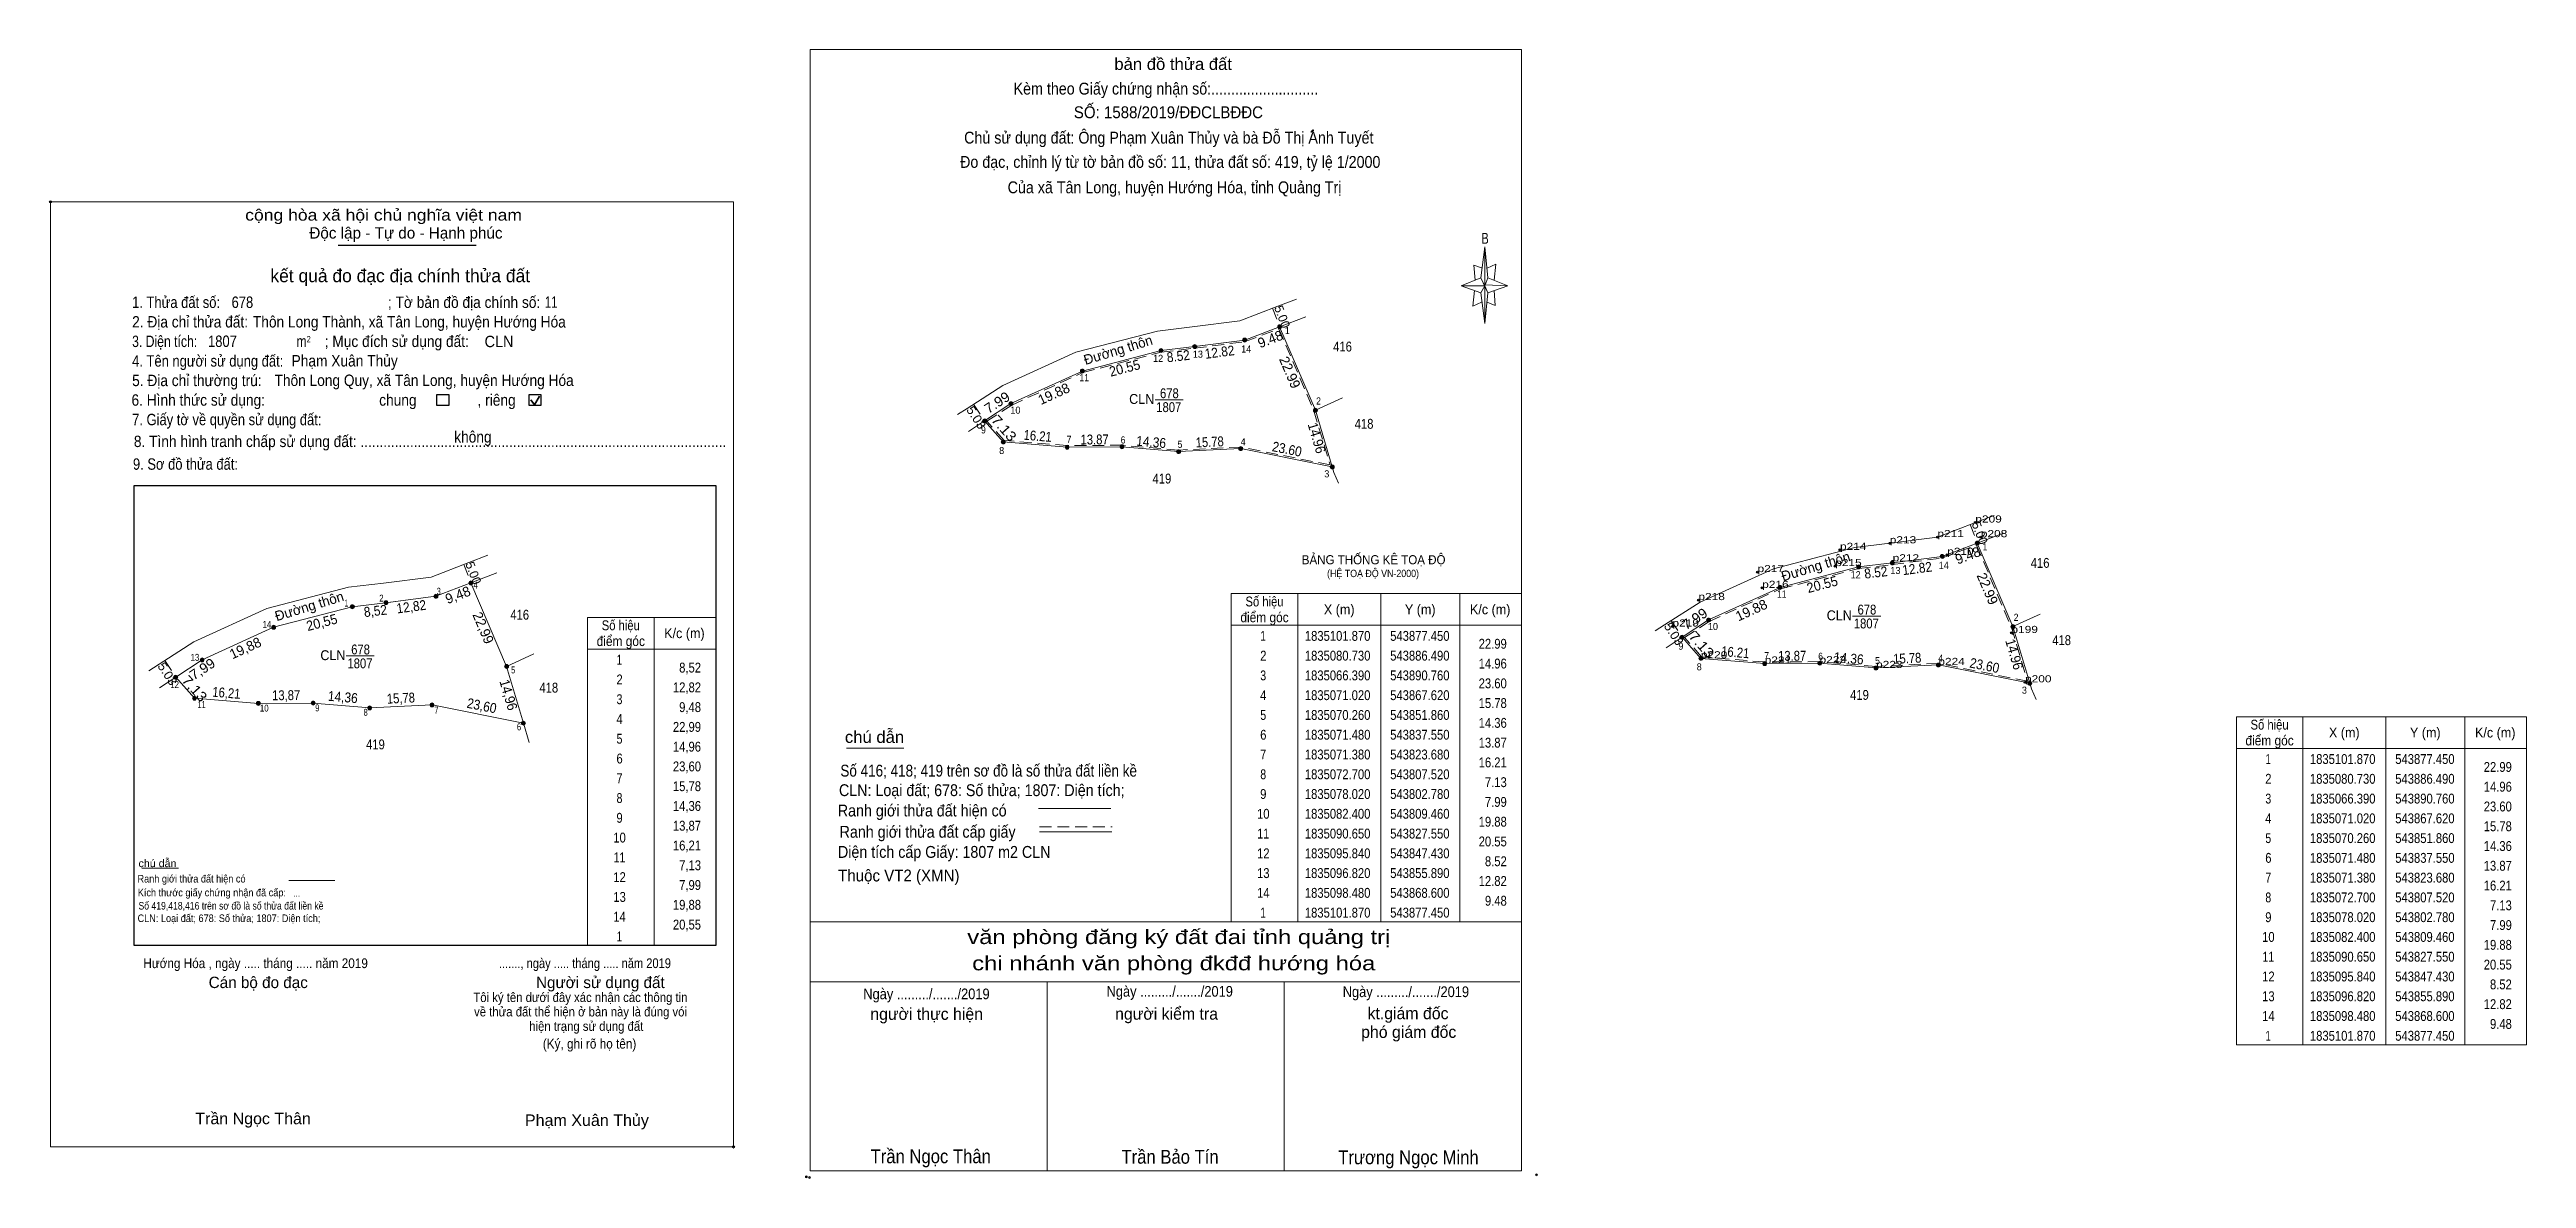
# Model space of a CAD drawing. Header units: metres. Extents: x 543390 to 544016, y 1834941 to 1835227.
import ezdxf
from ezdxf.enums import TextEntityAlignment as Align

# ---------------------------------------------------------------- set-up
doc = ezdxf.new("R2010")
doc.units = ezdxf.units.M
doc.header["$PDMODE"] = 32
doc.header["$PDSIZE"] = 0.5
doc.linetypes.add('MEDIUM_DASHED', pattern=[4.5, 3, -1.5])
for name, color, linetype, lineweight in [('1', 7, 'Continuous', 13), ('10', 7, 'Continuous', 13), ('17', 7, 'Continuous', 13), ('2', 7, 'Continuous', 25), ('5', 7, 'Continuous', 13), ('6', 7, 'Continuous', 13), ('61', 7, 'Continuous', 13), ('63', 7, 'Continuous', 13)]:
    doc.layers.add(name, color=color, linetype=linetype, lineweight=lineweight)
doc.layers.add('12', color=7, linetype='Continuous')
doc.layers.add('7', color=7, linetype='Continuous')

msp = doc.modelspace()

# ---------------------------------------------------------------- hatches: boundary and pattern name
at = {"layer": '5'}
msp.add_hatch(color=256, dxfattribs=at).paths.add_polyline_path([(543708.94, 1835205.82), (543709.41, 1835206.11), (543709.48, 1835206.17), (543709.54, 1835206.26), (543709.51, 1835206.33), (543709.45, 1835206.36), (543709.35, 1835206.33), (543709.26, 1835206.26), (543708.81, 1835205.82)])
at = {"layer": '63'}
for points in [[(543692.59, 1835153.2, 1), (543691.59, 1835153.2, 1)], [(543701.44, 1835156.59, 1), (543700.44, 1835156.59, 1)], [(543671.42, 1835150.56, 1), (543670.42, 1835150.56, 1)], [(543679.96, 1835151.55, 1), (543678.96, 1835151.55, 1)], [(543651.54, 1835145.37, 1), (543650.54, 1835145.37, 1)], [(543633.45, 1835137.12, 1), (543632.45, 1835137.12, 1)], [(543710.48, 1835135.45, 1), (543709.48, 1835135.45, 1)], [(543626.77, 1835132.74, 1), (543625.77, 1835132.74, 1)], [(543631.51, 1835127.42, 1), (543630.51, 1835127.42, 1)], [(543647.67, 1835126.1, 1), (543646.67, 1835126.1, 1)], [(543661.54, 1835126.2, 1), (543660.54, 1835126.2, 1)], [(543675.85, 1835124.98, 1), (543674.85, 1835124.98, 1)], [(543691.61, 1835125.74, 1), (543690.61, 1835125.74, 1)], [(543714.75, 1835121.11, 1), (543713.75, 1835121.11, 1)], [(543856.47, 1835096.83, 1), (543855.47, 1835096.83, 1)], [(543869.1, 1835098.48, 1), (543868.1, 1835098.48, 1)], [(543877.95, 1835101.87, 1), (543876.95, 1835101.87, 1)], [(543496.78, 1835091.784, 1), (543495.78, 1835091.784, 1)], [(543828.05, 1835090.65, 1), (543827.05, 1835090.65, 1)], [(543847.93, 1835095.84, 1), (543846.93, 1835095.84, 1)], [(543466.76, 1835085.754, 1), (543465.76, 1835085.754, 1)], [(543475.3, 1835086.744, 1), (543474.3, 1835086.744, 1)], [(543487.93, 1835088.394, 1), (543486.93, 1835088.394, 1)], [(543446.88, 1835080.564, 1), (543445.88, 1835080.564, 1)], [(543803.28, 1835078.02, 1), (543802.28, 1835078.02, 1)], [(543809.96, 1835082.4, 1), (543808.96, 1835082.4, 1)], [(543886.99, 1835080.73, 1), (543885.99, 1835080.73, 1)], [(543428.79, 1835072.314, 1), (543427.79, 1835072.314, 1)], [(543808.02, 1835072.7, 1), (543807.02, 1835072.7, 1)], [(543824.18, 1835071.38, 1), (543823.18, 1835071.38, 1)], [(543838.05, 1835071.48, 1), (543837.05, 1835071.48, 1)], [(543422.11, 1835067.934, 1), (543421.11, 1835067.934, 1)], [(543505.82, 1835070.644, 1), (543504.82, 1835070.644, 1)], [(543852.36, 1835070.26, 1), (543851.36, 1835070.26, 1)], [(543868.12, 1835071.02, 1), (543867.12, 1835071.02, 1)], [(543891.26, 1835066.39, 1), (543890.26, 1835066.39, 1)], [(543426.85, 1835062.614, 1), (543425.85, 1835062.614, 1)], [(543443.01, 1835061.294, 1), (543442.01, 1835061.294, 1)], [(543456.88, 1835061.394, 1), (543455.88, 1835061.394, 1)], [(543471.19, 1835060.174, 1), (543470.19, 1835060.174, 1)], [(543486.95, 1835060.934, 1), (543485.95, 1835060.934, 1)], [(543510.09, 1835056.304, 1), (543509.09, 1835056.304, 1)]]:
    msp.add_hatch(color=256, dxfattribs=at).paths.add_polyline_path(points)

# ---------------------------------------------------------------- linework, layer by layer
at = {"layer": '1'}
for points in [[(543700.94, 1835156.59), (543709.98, 1835135.45), (543714.25, 1835121.11), (543691.11, 1835125.74), (543675.35, 1835124.98), (543661.04, 1835126.2), (543647.17, 1835126.1), (543631.01, 1835127.42), (543626.27, 1835132.74), (543632.95, 1835137.12), (543651.04, 1835145.37), (543670.92, 1835150.56), (543679.38, 1835151.54), (543692.09, 1835153.2)], [(543877.45, 1835101.87), (543886.49, 1835080.73), (543890.76, 1835066.39), (543867.62, 1835071.02), (543851.86, 1835070.26), (543837.55, 1835071.48), (543823.68, 1835071.38), (543807.52, 1835072.7), (543802.78, 1835078.02), (543809.46, 1835082.4), (543827.55, 1835090.65), (543847.43, 1835095.84), (543855.89, 1835096.82), (543868.6, 1835098.48)], [(543466.26, 1835085.75), (543474.72, 1835086.73), (543487.43, 1835088.39), (543496.28, 1835091.78), (543505.32, 1835070.64), (543509.59, 1835056.3), (543486.45, 1835060.93), (543470.69, 1835060.17), (543456.38, 1835061.39), (543442.51, 1835061.29), (543426.35, 1835062.61), (543421.61, 1835067.93), (543428.29, 1835072.31), (543446.38, 1835080.56)]]:
    msp.add_lwpolyline(points, close=True, dxfattribs=at)
at = {"layer": '1', "linetype": 'MEDIUM_DASHED'}
for points in [[(543700.72, 1835156.08), (543709.6, 1835135.31), (543713.68, 1835121.63), (543691.14, 1835126.14), (543675.36, 1835125.38), (543661.06, 1835126.6), (543647.18, 1835126.5), (543631.2, 1835127.81), (543626.88, 1835132.66), (543633.14, 1835136.77), (543651.17, 1835144.99), (543670.99, 1835150.17), (543679.43, 1835151.14), (543692.19, 1835152.81)], [(543877.23, 1835101.36), (543886.11, 1835080.59), (543890.19, 1835066.91), (543867.65, 1835071.42), (543851.87, 1835070.66), (543837.57, 1835071.88), (543823.69, 1835071.78), (543807.71, 1835073.09), (543803.39, 1835077.94), (543809.65, 1835082.05), (543827.68, 1835090.27), (543847.5, 1835095.45), (543855.94, 1835096.42), (543868.7, 1835098.09)]]:
    msp.add_lwpolyline(points, close=True, dxfattribs=at)
at = {"layer": '10'}
for p, q in [((543700.47, 1835161.76), (543705.21, 1835163.58)), ((543700.94, 1835156.59), (543707.55, 1835159.12)), ((543670.92, 1835150.56), (543679.38, 1835151.54)), ((543626.27, 1835132.74), (543632.95, 1835137.12)), ((543714.25, 1835121.11), (543709.98, 1835135.45)), ((543714.67, 1835119.68), (543715.84, 1835116.97)), ((543876.98, 1835107.04), (543881.72, 1835108.86)), ((543877.45, 1835101.87), (543884.06, 1835104.4)), ((543495.81, 1835096.95), (543500.55, 1835098.77)), ((543496.28, 1835091.78), (543502.89, 1835094.31)), ((543847.43, 1835095.84), (543855.89, 1835096.82)), ((543466.26, 1835085.75), (543474.72, 1835086.73)), ((543802.78, 1835078.02), (543809.46, 1835082.4)), ((543890.76, 1835066.39), (543886.49, 1835080.73)), ((543421.61, 1835067.93), (543428.29, 1835072.31)), ((543509.59, 1835056.3), (543505.32, 1835070.64)), ((543891.18, 1835064.96), (543892.35, 1835062.25))]:
    msp.add_line(p, q, dxfattribs=at)
for points in [[(543669.99, 1835155.49), (543678.81, 1835156.51), (543690.86, 1835158.08), (543700.47, 1835161.76)], [(543679.46, 1835151.55), (543692.09, 1835153.2), (543700.94, 1835156.59)], [(543700.94, 1835156.59), (543709.98, 1835135.45), (543716.86, 1835138.63)], [(543626.27, 1835132.74), (543631.01, 1835127.42), (543647.17, 1835126.1), (543661.04, 1835126.2), (543675.35, 1835124.98), (543691.11, 1835125.74), (543714.25, 1835121.11), (543714.67, 1835119.68)], [(543846.5, 1835100.77), (543855.32, 1835101.79), (543867.37, 1835103.36), (543876.98, 1835107.04)], [(543465.33, 1835090.68), (543474.15, 1835091.7), (543486.2, 1835093.27), (543495.81, 1835096.95)], [(543855.97, 1835096.83), (543868.6, 1835098.48), (543877.45, 1835101.87)], [(543877.45, 1835101.87), (543886.49, 1835080.73), (543893.37, 1835083.91)], [(543474.8, 1835086.74), (543487.43, 1835088.39), (543496.28, 1835091.78)], [(543496.28, 1835091.78), (543505.32, 1835070.64), (543512.2, 1835073.82)], [(543802.78, 1835078.02), (543807.52, 1835072.7), (543823.68, 1835071.38), (543837.55, 1835071.48), (543851.86, 1835070.26), (543867.62, 1835071.02), (543890.76, 1835066.39), (543891.18, 1835064.96)], [(543421.61, 1835067.93), (543426.35, 1835062.61), (543442.51, 1835061.29), (543456.38, 1835061.39), (543470.69, 1835060.17), (543486.45, 1835060.93), (543509.59, 1835056.3), (543511.03, 1835051.41)]]:
    msp.add_lwpolyline(points, dxfattribs=at)
at = {"layer": '17'}
for p, q in [((543591.33, 1835049.95), (543605.81, 1835049.95)), ((543413.05, 1835019.64), (543422.31, 1835019.64))]:
    msp.add_line(p, q, dxfattribs=at)
at = {"layer": '2'}
for p, q in [((543462.7, 1835177.19), (543497.65, 1835177.19)), ((543411.11, 1835116.38), (543558.23, 1835116.38)), ((543558.23, 1835116.38), (543558.23, 1835000.06))]:
    msp.add_line(p, q, dxfattribs=at)
at = {"layer": '2', "lineweight": 35}
for p, q in [((543511.44, 1835138.12), (543512.42, 1835136.84)), ((543512.42, 1835136.84), (543513.62, 1835138.98))]:
    msp.add_line(p, q, dxfattribs=at)
at = {"layer": '2', "lineweight": 13}
msp.add_lwpolyline([(543389.92, 1835188.15), (543562.73, 1835188.15), (543562.73, 1834949.13), (543389.92, 1834949.13)], close=True, dxfattribs=at)
at = {"layer": '2'}
for points in [[(543487.71, 1835139.4), (543490.67, 1835139.4), (543490.67, 1835136.63), (543487.71, 1835136.63)], [(543511.06, 1835139.4), (543514.02, 1835139.4), (543514.02, 1835136.63), (543511.06, 1835136.63)]]:
    msp.add_lwpolyline(points, close=True, dxfattribs=at)
msp.add_lwpolyline([(543558.23, 1835000.06), (543411.11, 1835000.06), (543411.11, 1835116.38)], dxfattribs=at)
for p in [(543389.92, 1835188.15), (543562.72, 1834949.13)]:
    msp.add_point(p, dxfattribs=at)
at = {"layer": '5'}
for p, q in [((543751.85, 1835168.96), (543752.85, 1835176.76)), ((543751.85, 1835165.16), (543746.85, 1835166.96)), ((543753.65, 1835168.96), (543758.65, 1835166.96)), ((543753.65, 1835165.16), (543752.85, 1835157.36)), ((543755.45, 1835161.96), (543753.45, 1835162.76)), ((543755.25, 1835165.76), (543755.45, 1835161.96)), ((543582.11, 1835006.08), (543762.11, 1835006.08)), ((543582.11, 1834990.88), (543761.71, 1834990.88)), ((543582.11, 1834990.88), (543761.71, 1834990.88)), ((543582.11, 1834990.88), (543761.71, 1834990.88)), ((543642.11, 1834943.08), (543642.11, 1834990.88)), ((543702.11, 1834943.08), (543702.11, 1834990.88))]:
    msp.add_line(p, q, dxfattribs=at)
for points in [[(543582.11, 1835226.68), (543762.11, 1835226.68), (543762.11, 1834943.08), (543582.11, 1834943.08)], [(543708.94, 1835205.82), (543709.41, 1835206.11), (543709.48, 1835206.17), (543709.54, 1835206.26), (543709.51, 1835206.33), (543709.45, 1835206.36), (543709.35, 1835206.33), (543709.26, 1835206.26), (543708.81, 1835205.82)], [(543752.85, 1835176.76), (543753.65, 1835168.96), (543752.85, 1835166.96)], [(543752.85, 1835166.96), (543746.85, 1835166.96), (543751.85, 1835168.96), (543753.65, 1835165.16), (543758.65, 1835166.96), (543752.85, 1835167.16)], [(543752.85, 1835166.96), (543752.85, 1835157.36), (543751.85, 1835165.16)]]:
    msp.add_lwpolyline(points, close=True, dxfattribs=at)
for points in [[(543752.25, 1835171.36), (543750.05, 1835172.16), (543750.45, 1835168.36)], [(543753.45, 1835171.36), (543755.65, 1835172.36), (543755.25, 1835168.36)], [(543752.85, 1835166.96), (543751.85, 1835168.96), (543746.85, 1835166.96)], [(543752.85, 1835166.96), (543753.65, 1835165.16), (543758.65, 1835166.96)], [(543750.25, 1835165.76), (543749.85, 1835161.76), (543752.05, 1835162.76)], [(543762.11, 1834943.08), (543582.11, 1834943.08), (543582.11, 1834990.88)]]:
    msp.add_lwpolyline(points, dxfattribs=at)
for p in [(543581.17, 1834941.54), (543581.97, 1834941.4)]:
    msp.add_point(p, dxfattribs=at)
at = {"layer": '6'}
for p, q in [((543639.91, 1835034.69), (543658.19, 1835034.69)), ((543640.19, 1835028.83), (543658.47, 1835028.83)), ((543450.19, 1835016.49), (543461.89, 1835016.49))]:
    msp.add_line(p, q, dxfattribs=at)
at = {"layer": '6', "linetype": 'MEDIUM_DASHED'}
msp.add_line((543640.19, 1835030.07), (543658.59, 1835030.07), dxfattribs=at)
at = {"layer": '6'}
msp.add_point((543765.91, 1834942.08), dxfattribs=at)
at = {"layer": '61'}
for p, q in [((543622.19, 1835130.06), (543626.27, 1835132.74)), ((543414.77, 1835069.53), (543426.21, 1835076.86)), ((543798.7, 1835075.34), (543802.78, 1835078.02)), ((543417.53, 1835065.25), (543421.61, 1835067.93))]:
    msp.add_line(p, q, dxfattribs=at)
for points in [[(543630.87, 1835141.67), (543649.35, 1835150.1), (543669.99, 1835155.49)], [(543632.95, 1835137.12), (543651.04, 1835145.37), (543670.92, 1835150.56)], [(543619.43, 1835134.34), (543621.83, 1835135.88), (543630.87, 1835141.67)], [(543807.38, 1835086.95), (543825.86, 1835095.38), (543846.5, 1835100.77)], [(543426.21, 1835076.86), (543444.69, 1835085.29), (543465.33, 1835090.68)], [(543809.46, 1835082.4), (543827.55, 1835090.65), (543847.43, 1835095.84)], [(543428.29, 1835072.31), (543446.38, 1835080.56), (543466.26, 1835085.75)], [(543795.94, 1835079.62), (543798.34, 1835081.16), (543807.38, 1835086.95)]]:
    msp.add_lwpolyline(points, dxfattribs=at)
at = {"layer": '63', "linetype": 'MEDIUM_DASHED'}
for p, q in [((543699.15, 1835161.26), (543700.94, 1835156.59)), ((543623.51, 1835136.95), (543626.27, 1835132.74)), ((543875.66, 1835106.54), (543877.45, 1835101.87)), ((543494.49, 1835096.45), (543496.28, 1835091.78)), ((543800.02, 1835082.23), (543802.78, 1835078.02)), ((543418.85, 1835072.14), (543421.61, 1835067.93))]:
    msp.add_line(p, q, dxfattribs=at)
at = {"layer": '63'}
for p, q in [((543669.4, 1835138.11), (543676.51, 1835138.11)), ((543705.51, 1835089.08), (543705.51, 1835006.08)), ((543726.51, 1835089.08), (543726.51, 1835006.08)), ((543746.51, 1835089.08), (543746.51, 1835006.08)), ((543542.63, 1835083.06), (543542.63, 1835000.06)), ((543542.63, 1835083.06), (543542.63, 1835000.06)), ((543558.23, 1835083.06), (543558.23, 1835000.06)), ((543688.71, 1835081.08), (543762.11, 1835081.08)), ((543845.91, 1835083.39), (543853.02, 1835083.39)), ((543464.74, 1835073.3), (543471.85, 1835073.3)), ((543959.83, 1835057.93), (543959.83, 1834974.93)), ((543980.83, 1835057.93), (543980.83, 1834974.93)), ((544000.83, 1835057.93), (544000.83, 1834974.93)), ((543943.03, 1835049.93), (544016.43, 1835049.93))]:
    msp.add_line(p, q, dxfattribs=at)
for points in [[(543688.71, 1835089.08), (543762.11, 1835089.08), (543762.11, 1835006.08), (543688.71, 1835006.08)], [(543943.03, 1835057.93), (544016.43, 1835057.93), (544016.43, 1834974.93), (543943.03, 1834974.93)]]:
    msp.add_lwpolyline(points, close=True, dxfattribs=at)
for points in [[(543525.83, 1835000.06), (543525.83, 1835083.06), (543542.63, 1835083.06), (543558.23, 1835083.06)], [(543525.83, 1835075.06), (543542.63, 1835075.06), (543558.23, 1835075.06)], [(543558.23, 1835000.06), (543542.63, 1835000.06), (543525.83, 1835000.06)]]:
    msp.add_lwpolyline(points, dxfattribs=at)
for centre in [(543692.09, 1835153.2), (543700.94, 1835156.59), (543670.92, 1835150.56), (543679.46, 1835151.55), (543651.04, 1835145.37), (543632.95, 1835137.12), (543709.98, 1835135.45), (543626.27, 1835132.74), (543631.01, 1835127.42), (543647.17, 1835126.1), (543661.04, 1835126.2), (543675.35, 1835124.98), (543691.11, 1835125.74), (543714.25, 1835121.11), (543855.97, 1835096.83), (543868.6, 1835098.48), (543877.45, 1835101.87), (543496.28, 1835091.784), (543827.55, 1835090.65), (543847.43, 1835095.84), (543466.26, 1835085.754), (543474.8, 1835086.744), (543487.43, 1835088.394), (543446.38, 1835080.564), (543802.78, 1835078.02), (543809.46, 1835082.4), (543886.49, 1835080.73), (543428.29, 1835072.314), (543807.52, 1835072.7), (543823.68, 1835071.38), (543837.55, 1835071.48), (543421.61, 1835067.934), (543505.32, 1835070.644), (543851.86, 1835070.26), (543867.62, 1835071.02), (543890.76, 1835066.39), (543426.35, 1835062.614), (543442.51, 1835061.294), (543456.38, 1835061.394), (543470.69, 1835060.174), (543486.45, 1835060.934), (543509.59, 1835056.304)]:
    msp.add_circle(centre, 0.5, dxfattribs=at)
at = {"layer": '7'}
for p in [(543867.37, 1835103.36), (543876.98, 1835107.05), (543878.37, 1835103.33), (543842.73, 1835100.13), (543855.32, 1835101.79), (543856.05, 1835097.23), (543869.86, 1835098.86), (543821.85, 1835094.5), (543823.04, 1835090.51), (543841.53, 1835096.02), (543806.89, 1835087.43), (543800.34, 1835080.75), (543886.11, 1835079.12), (543807.52, 1835072.69), (543823.68, 1835071.37), (543837.55, 1835071.48), (543851.86, 1835070.26), (543867.62, 1835071.02), (543889.55, 1835066.63)]:
    msp.add_point(p, dxfattribs=at)

# ---------------------------------------------------------------- texts
at = {"layer": '1'}
for p in [(543660.416, 1835149.511), (543836.926, 1835094.791), (543455.756, 1835084.701)]:
    msp.add_text('Đường thôn', height=2.5, rotation=16.917, dxfattribs=at).set_placement(p, align=Align.CENTER)
for s, width, p in [('416', 0.85, (543716.85, 1835150.31)), ('678', 0.85, (543673.03, 1835138.5)), ('CLN', 0.95, (543666.035, 1835137.05)), ('1807', 0.85, (543672.88, 1835134.99)), ('418', 0.85, (543722.3, 1835130.77)), ('419', 0.85, (543671.145, 1835116.92)), ('416', 0.85, (543893.36, 1835095.59)), ('416', 0.85, (543508.64, 1835082.49)), ('CLN', 0.95, (543842.545, 1835082.33)), ('678', 0.85, (543849.54, 1835083.78)), ('1807', 0.85, (543849.39, 1835080.27)), ('418', 0.85, (543898.81, 1835076.05)), ('CLN', 0.95, (543461.375, 1835072.24)), ('1807', 0.85, (543468.22, 1835070.18)), ('678', 0.85, (543468.37, 1835073.69)), ('418', 0.85, (543516, 1835064.04)), ('419', 0.85, (543847.655, 1835062.2)), ('419', 0.85, (543472.135, 1835049.68))]:
    msp.add_text(s, height=2.5, dxfattribs=dict(at, width=width)).set_placement(p, align=Align.CENTER)
for s, height, width, p in [('BẢNG THỐNG KÊ TOẠ ĐỘ ', 2.3, 0.95, (543706.54, 1835096.49)), ('(HỆ TOẠ ĐỘ VN-2000)', 1.86, 0.9, (543712.94, 1835093.25))]:
    msp.add_text(s, height=height, dxfattribs=dict(at, width=width)).set_placement(p)
at = {"layer": '12', "width": 1.25}
for s, p in [('p213', (543855.32, 1835101.79)), ('p211', (543867.37, 1835103.36)), ('p209', (543876.98, 1835107.04)), ('p208', (543878.37, 1835103.34)), ('p215', (543841.52, 1835096.02)), ('p214', (543842.73, 1835100.13)), ('p212', (543856.05, 1835097.23)), ('p210', (543869.86, 1835098.86)), ('p217', (543821.86, 1835094.5)), ('p216', (543823.04, 1835090.51)), ('p218', (543806.9, 1835087.43)), ('p219', (543800.34, 1835080.75)), ('p199', (543886.11, 1835079.12)), ('p220', (543807.52, 1835072.7)), ('p221', (543823.68, 1835071.38)), ('p222', (543837.55, 1835071.48)), ('p223', (543851.86, 1835070.26)), ('p224', (543867.62, 1835071.02)), ('p200', (543889.55, 1835066.63))]:
    msp.add_text(s, height=1.8, dxfattribs=at).set_placement(p)
at = {"layer": '2'}
for s, height, width, p in [('cộng hòa xã hội chủ nghĩa việt nam', 2.884, 1.15, (543439.19, 1835183.41)), ('2. Địa chỉ thửa đất:', 2.884, 0.9, (543410.57, 1835156.38)), ('1. Thửa đất số:', 2.884, 0.85, (543410.57, 1835161.33)), ('678', 2.89, 0.85, (543435.73, 1835161.33)), ('; Tờ bản đồ địa chính số:', 2.884, 0.9, (543475.29, 1835161.33)), ('11', 2.89, 0.75, (543515, 1835161.36)), ('3. Diện tích:', 2.884, 0.8, (543410.57, 1835151.44)), ('1807', 2.89, 0.85, (543429.77, 1835151.46)), ('Thôn Long Thành, xã Tân Long, huyện Hướng Hóa', 2.88, 0.9, (543441.14, 1835156.38)), ('m', 2.884, 0.8, (543452.15, 1835151.44)), ('2', 1.648, 0.8, (543454.74, 1835152.6)), ('; Mục đích sử dụng đất:', 2.884, 0.9, (543459.3, 1835151.44)), ('CLN', 2.88, 0.95, (543499.75, 1835151.41)), ('4. Tên người sử dụng đất:', 2.884, 0.85, (543410.57, 1835146.49)), ('Phạm Xuân Thủy', 2.89, 0.9, (543450.91, 1835146.52)), ('5. Địa chỉ thường trú:', 2.884, 0.9, (543410.57, 1835141.55)), ('Thôn Long Quy, xã Tân Long, huyện Hướng Hóa', 2.88, 0.9, (543446.61, 1835141.59)), ('6. Hình thức sử dụng:', 2.884, 0.9, (543410.41, 1835136.6)), ('7. Giấy tờ về quyền sử dụng đất:', 2.884, 0.85, (543410.57, 1835131.66)), ('chung                , riêng', 2.884, 0.9, (543473.09, 1835136.6)), ('8. Tình hình tranh chấp sử dụng đất: ................................................................................................', 2.884, 0.9, (543411.01, 1835126.14)), ('không', 2.885, 0.9, (543492.07, 1835127.28)), ('9. Sơ đồ thửa đất:', 2.884, 0.85, (543410.78, 1835120.4)), ('Hướng Hóa , ngày ..... tháng ..... năm 2019', 2.47, 0.9, (543413.4, 1834994.35)), ('......., ngày ..... tháng ..... năm 2019', 2.47, 0.85, (543503.37, 1834994.35)), ('(Ký, ghi rõ họ tên)', 2.473, 0.9, (543514.49, 1834973.99)), ('Trần Ngọc Thân', 2.88, 1.05, (543426.56, 1834954.87)), ('Phạm Xuân Thủy', 2.89, 1.05, (543509.97, 1834954.44))]:
    msp.add_text(s, height=height, dxfattribs=dict(at, width=width)).set_placement(p)
for s, height, p in [('Độc lập - Tự do - Hạnh phúc', 2.884, (543455.41, 1835178.87)), ('Cán bộ đo đạc', 2.885, (543429.94, 1834989.3)), ('Người sử dụng đất', 2.884, (543512.77, 1834989.3))]:
    msp.add_text(s, height=height, dxfattribs=at).set_placement(p)
for s, height, p in [('kết quả đo đạc địa chính thửa đất', 3.297, (543478.415, 1835167.84)), ('.', 0.824, (543562.702, 1834948.68))]:
    msp.add_text(s, height=height, dxfattribs=at).set_placement(p, align=Align.CENTER)
at = {"layer": '2', "width": 0.9}
for s, height, p in [('...', 1.6, (543452.235, 1835012.45)), ('Tôi ký tên dưới đây xác nhận các thông tin', 2.383, (543524, 1834985.77)), ('về thửa đất thể hiện ở bản này là đúng vói', 2.383, (543524.03, 1834982.13)), ('hiện trạng sử dụng đất', 2.383, (543525.49, 1834978.48))]:
    msp.add_text(s, height=height, dxfattribs=at).set_placement(p, align=Align.CENTER)
at = {"layer": '5'}
for s, height, width, p in [('bản đồ thửa đất', 3, 1.05, (543673.99, 1835221.52)), ('Kèm theo Giấy chứng nhận số:...........................', 3, 0.9, (543672.15, 1835215.3)), ('SỐ: 1588/2019/ĐĐCLBĐĐC', 3, 0.95, (543672.79, 1835209.32)), ('Chủ sử dụng đất: Ông Phạm Xuân Thủy và bà Đỗ Thị Anh Tuyết', 3, 0.9, (543672.885, 1835202.9)), ('Đo đạc, chỉnh lý từ tờ bản đồ số: 11, thửa đất số: 419, tỷ lệ 1/2000 ', 3, 0.9, (543673.755, 1835196.76)), ('Của xã Tân Long, huyện Hướng Hóa, tỉnh Quảng Trị', 3, 0.9, (543674.34, 1835190.34)), ('B', 2.755, 0.75, (543752.925, 1835177.56)), ('văn phòng đăng ký đất đai tỉnh quảng trị', 3.6, 1.25, (543675.425, 1835000.43)), ('chi nhánh văn phòng đkđđ hướng hóa', 3.6, 1.25, (543674.14, 1834993.79)), ('Ngày ........./......./2019', 2.7, 0.9, (543611.565, 1834986.48)), ('Ngày ........./......./2019', 2.7, 0.9, (543673.125, 1834987.12)), ('Ngày ........./......./2019', 2.7, 0.9, (543732.885, 1834987.02)), ('Trần Ngọc Thân', 3.5, 0.9, (543612.645, 1834945)), ('Trần Bảo Tín', 3.5, 0.9, (543673.205, 1834944.88)), ('Trương Ngọc Minh', 3.5, 0.9, (543733.525, 1834944.74))]:
    msp.add_text(s, height=height, dxfattribs=dict(at, width=width)).set_placement(p, align=Align.CENTER)
for s, p in [('người thực hiện', (543611.615, 1834981.26)), ('người kiểm tra', (543672.325, 1834981.3)), ('kt.giám đốc', (543733.42, 1834981.42)), ('phó giám đốc', (543733.6, 1834976.7))]:
    msp.add_text(s, height=3, dxfattribs=at).set_placement(p, align=Align.CENTER)
at = {"layer": '6'}
for s, height, width, p in [('chú dẫn', 3, 1.05, (543590.93, 1835051.31)), ('CLN: Loại đất; 678: Số thửa; 1807: Diện tích;', 3, 0.9, (543589.43, 1835037.85)), ('Số 416; 418; 419 trên sơ đồ là số thửa đất liền kề', 3, 0.85, (543589.79, 1835042.79)), ('Ranh giới thửa đất hiện có ', 3, 0.9, (543589.13, 1835032.71)), ('Ranh giới thửa đất cấp giấy', 3, 0.9, (543589.59, 1835027.33)), ('chú dẫn', 1.92, 1.05, (543412.19, 1835019.89)), ('Diện tích cấp Giấy: 1807 m2 CLN', 3, 0.9, (543589.17, 1835022.24)), ('Ranh giới thửa đất hiện có ', 1.92, 0.9, (543411.93, 1835016)), ('Thuộc VT2 (XMN)', 3, 0.95, (543589.22, 1835016.27)), ('Kích thước giấy chứng nhận đã cấp:', 1.92, 0.9, (543412, 1835012.5)), ('Số 419,418,416 trên sơ đồ là số thửa đất liền kề', 1.92, 0.85, (543412.18, 1835009.16)), ('CLN: Loại đất; 678: Số thửa; 1807: Diện tích;', 1.92, 0.9, (543411.95, 1835006))]:
    msp.add_text(s, height=height, dxfattribs=dict(at, width=width)).set_placement(p)
at = {"layer": '63'}
for s, height, rotation, p in [('5.00', 2.25, 290.972, (543700.541, 1835158.703)), ('9.48', 2.5, 20.959, (543699.018, 1835152.274)), ('22.99', 2.5, 293.153, (543702.379, 1835144.541)), ('19.88', 2.5, 24.516, (543644.321, 1835138.474)), ('5.00', 2.25, 290.972, (543877.051, 1835103.983)), ('5.00', 2.25, 290.972, (543495.881, 1835093.893)), ('9.48', 2.5, 20.959, (543875.528, 1835097.554)), ('9,48', 2.5, 20.959, (543493.438, 1835087.564)), ('22.99', 2.5, 293.153, (543878.889, 1835089.821)), ('22,99', 2.5, 293.153, (543498.259, 1835079.921)), ('19.88', 2.5, 24.516, (543820.831, 1835083.754)), ('19,88', 2.5, 24.516, (543439.741, 1835074.164))]:
    msp.add_text(s, height=height, rotation=rotation, dxfattribs=at).set_placement(p, align=Align.CENTER)
for s, height, width, p in [(' 1', 1.8, 0.9, (543703.49, 1835154.73)), (' 12', 1.8, 0.95, (543671.46, 1835147.67)), (' 13', 1.8, 0.95, (543681.52, 1835148.74)), (' 14', 1.8, 0.95, (543693.74, 1835150.03)), (' 11', 1.8, 0.9, (543652.69, 1835142.78)), (' 10', 1.8, 0.95, (543635.34, 1835134.57)), (' 2', 1.8, 0.9, (543711.38, 1835136.89)), (' 9', 1.8, 0.9, (543626.58, 1835129.59)), (' 7', 1.8, 0.9, (543648.26, 1835127.2)), (' 6', 1.8, 0.9, (543661.92, 1835127.04)), (' 4', 1.8, 0.95, (543692.34, 1835126.57)), (' 8', 1.8, 0.95, (543631.24, 1835124.37)), (' 5', 1.8, 0.9, (543676.31, 1835125.93)), (' 3', 1.8, 0.95, (543713.51, 1835118.47)), (' 14', 1.8, 0.95, (543870.25, 1835095.31)), (' 1', 1.8, 0.9, (543880, 1835100.01)), (' 4', 1.75, 0.85, (543498.03, 1835090.32)), (' 12', 1.8, 0.95, (543847.97, 1835092.95)), (' 13', 1.8, 0.95, (543858.03, 1835094.02)), (' 1', 1.75, 0.75, (543465.31, 1835085.8)), (' 2', 1.75, 0.85, (543474.21, 1835087.06)), (' 3', 1.75, 0.8, (543488.67, 1835088.8)), (' 11', 1.8, 0.9, (543829.2, 1835088.06)), (' 14', 1.75, 0.85, (543445.78, 1835080.38)), (' 10', 1.8, 0.95, (543811.85, 1835079.85)), (' 2', 1.8, 0.9, (543887.89, 1835082.17)), (' 13', 1.75, 0.85, (543427.56, 1835072.08)), ('22.99', 2.5, 0.85, (543758.41, 1835075.13)), ('14.96', 2.5, 0.85, (543758.41, 1835070.13)), (' 9', 1.8, 0.9, (543803.09, 1835074.87)), (' 7', 1.8, 0.9, (543824.77, 1835072.48)), (' 6', 1.8, 0.9, (543838.43, 1835072.32)), (' 5', 1.8, 0.9, (543852.82, 1835071.21)), (' 4', 1.8, 0.95, (543868.85, 1835071.85)), (' 12', 1.75, 0.85, (543422.43, 1835065.19)), (' 5', 1.75, 0.8, (543507.51, 1835068.89)), ('12,82', 2.5, 0.85, (543554.52, 1835064.11)), ('8,52', 2.5, 0.85, (543554.52, 1835069.11)), ('23.60', 2.5, 0.85, (543758.41, 1835065.13)), (' 8', 1.8, 0.95, (543807.75, 1835069.65)), (' 3', 1.8, 0.95, (543890.02, 1835063.75)), (' 11', 1.75, 0.8, (543429.19, 1835060.16)), (' 10', 1.75, 0.85, (543445.1, 1835059.24)), (' 9', 1.75, 0.85, (543457.98, 1835059.29)), (' 8', 1.75, 0.8, (543470.18, 1835058.17)), (' 7', 1.75, 0.8, (543488.09, 1835058.73)), ('9,48', 2.5, 0.85, (543554.52, 1835059.11)), ('15.78', 2.5, 0.85, (543758.41, 1835060.13)), (' 6', 1.75, 0.85, (543509.03, 1835054.5)), ('22,99', 2.5, 0.85, (543554.52, 1835054.11)), ('14.36', 2.5, 0.85, (543758.41, 1835055.13)), ('14,96', 2.5, 0.85, (543554.52, 1835049.11)), ('13.87', 2.5, 0.85, (543758.41, 1835050.13)), ('16.21', 2.5, 0.85, (543758.41, 1835045.13)), ('23,60', 2.5, 0.85, (543554.52, 1835044.11)), ('15,78', 2.5, 0.85, (543554.52, 1835039.11)), ('7.13', 2.5, 0.85, (543758.41, 1835040.13)), ('22.99', 2.5, 0.85, (544012.73, 1835043.98)), ('14.96', 2.5, 0.85, (544012.73, 1835038.98)), ('14,36', 2.5, 0.85, (543554.52, 1835034.11)), ('7.99', 2.5, 0.85, (543758.41, 1835035.13)), ('23.60', 2.5, 0.85, (544012.73, 1835033.98)), ('13,87', 2.5, 0.85, (543554.52, 1835029.11)), ('19.88', 2.5, 0.85, (543758.41, 1835030.13)), ('15.78', 2.5, 0.85, (544012.73, 1835028.98)), ('16,21', 2.5, 0.85, (543554.52, 1835024.11)), ('20.55', 2.5, 0.85, (543758.41, 1835025.13)), ('8.52', 2.5, 0.85, (543758.41, 1835020.13)), ('14.36', 2.5, 0.85, (544012.73, 1835023.98)), ('7,13', 2.5, 0.85, (543554.52, 1835019.11)), ('7,99', 2.5, 0.85, (543554.52, 1835014.11)), ('12.82', 2.5, 0.85, (543758.41, 1835015.13)), ('13.87', 2.5, 0.85, (544012.73, 1835018.98)), ('16.21', 2.5, 0.85, (544012.73, 1835013.98)), ('19,88', 2.5, 0.85, (543554.52, 1835009.11)), ('9.48', 2.5, 0.85, (543758.41, 1835010.13)), ('7.13', 2.5, 0.85, (544012.73, 1835008.98)), ('20,55', 2.5, 0.85, (543554.52, 1835004.11)), ('7.99', 2.5, 0.85, (544012.73, 1835003.98)), ('19.88', 2.5, 0.85, (544012.73, 1834998.98)), ('20.55', 2.5, 0.85, (544012.73, 1834993.98)), ('8.52', 2.5, 0.85, (544012.73, 1834988.98)), ('12.82', 2.5, 0.85, (544012.73, 1834983.98)), ('9.48', 2.5, 0.85, (544012.73, 1834978.98))]:
    msp.add_text(s, height=height, dxfattribs=dict(at, width=width)).set_placement(p, align=Align.RIGHT)
for s, height, rotation, width, p in [('20.55', 2.5, 14.631, 0.95, (543662.044, 1835144.918)), ('8.52', 2.5, 6.608, 0.9, (543675.436, 1835147.9)), ('12.82', 2.5, 7.441, 0.9, (543685.898, 1835148.931)), ('5.03', 2.25, 303.248, 1.05, (543623.232, 1835132.982)), ('7.99', 2.5, 33.252, 1.05, (543630.125, 1835136.363)), ('7.13', 2.5, 311.7, 1.15, (543630.249, 1835130.077)), ('16.21', 2.5, 355.33, 0.85, (543639.623, 1835127.717)), ('13.87', 2.5, 0.413, 0.85, (543654.121, 1835126.806)), ('14.36', 2.5, 355.127, 0.9, (543668.329, 1835126.183)), ('15.78', 2.5, 2.761, 0.85, (543683.295, 1835126.196)), ('14.96', 2.5, 286.582, 0.95, (543709.131, 1835128.087)), ('23.60', 2.5, 348.685, 0.9, (543702.555, 1835124.399)), ('12.82', 2.5, 7.441, 0.9, (543862.408, 1835094.211)), ('20.55', 2.5, 14.631, 0.95, (543838.554, 1835090.198)), ('8.52', 2.5, 6.608, 0.9, (543851.946, 1835093.18)), ('8,52', 2.5, 6.608, 0.9, (543472.276, 1835083.46)), ('12,82', 2.5, 7.441, 0.9, (543481.378, 1835084.531)), ('7.99', 2.5, 33.252, 1.05, (543806.635, 1835081.643)), ('20,55', 2.5, 14.631, 0.95, (543458.884, 1835080.588)), ('5.03', 2.25, 303.248, 1.05, (543799.742, 1835078.262)), ('7.13', 2.5, 311.7, 1.15, (543806.759, 1835075.357)), ('7,99', 2.5, 33.252, 1.05, (543429.025, 1835068.963)), ('16.21', 2.5, 355.33, 0.85, (543816.133, 1835072.997)), ('13.87', 2.5, 0.413, 0.85, (543830.631, 1835072.086)), ('14.36', 2.5, 355.127, 0.9, (543844.839, 1835071.463)), ('15.78', 2.5, 2.761, 0.85, (543859.805, 1835071.476)), ('23.60', 2.5, 348.685, 0.9, (543879.065, 1835069.679)), ('14.96', 2.5, 286.582, 0.95, (543885.641, 1835073.367)), ('5.03', 2.25, 303.248, 1.05, (543418.572, 1835068.172)), ('7,13', 2.5, 311.7, 1.15, (543425.449, 1835064.227)), ('14,96', 2.5, 286.582, 0.95, (543504.611, 1835063.107)), ('16,21', 2.5, 355.33, 0.85, (543434.333, 1835062.727)), ('13,87', 2.5, 0.413, 0.85, (543449.551, 1835062.126)), ('14,36', 2.5, 355.127, 0.9, (543463.789, 1835061.663)), ('15,78', 2.5, 2.761, 0.85, (543478.635, 1835061.396)), ('23,60', 2.5, 348.685, 0.9, (543498.805, 1835059.499))]:
    msp.add_text(s, height=height, rotation=rotation, dxfattribs=dict(at, width=width)).set_placement(p, align=Align.CENTER)
for s, width, p in [('điểm góc', 0.9, (543697.11, 1835081.83)), ('Số hiệu', 0.85, (543697.11, 1835085.83)), ('X (m)', 0.95, (543716.01, 1835083.83)), ('Y (m)', 0.95, (543736.505, 1835083.83)), ('K/c (m)', 0.95, (543754.21, 1835083.83)), ('điểm góc', 0.9, (543534.22, 1835075.81)), ('Số hiệu', 0.85, (543534.22, 1835079.81)), ('K/c (m)', 0.95, (543550.32, 1835077.81)), (' 1', 0.75, (543696.405, 1835077.13)), ('1835101.870', 0.85, (543715.61, 1835077.13)), ('543877.450', 0.85, (543736.415, 1835077.13)), (' 1', 0.75, (543533.515, 1835071.11)), (' 2', 0.85, (543696.41, 1835072.13)), ('1835080.730', 0.85, (543715.61, 1835072.13)), ('543886.490', 0.85, (543736.415, 1835072.13)), (' 2', 0.85, (543533.52, 1835066.11)), (' 3', 0.8, (543696.41, 1835067.13)), ('1835066.390', 0.85, (543715.61, 1835067.13)), ('543890.760', 0.85, (543736.415, 1835067.13)), (' 3', 0.8, (543533.52, 1835061.11)), (' 4', 0.85, (543696.405, 1835062.13)), (' 5', 0.8, (543696.41, 1835057.13)), ('1835071.020', 0.85, (543715.61, 1835062.13)), ('1835070.260', 0.85, (543715.61, 1835057.13)), ('543867.620', 0.85, (543736.415, 1835062.13)), ('543851.860', 0.85, (543736.415, 1835057.13)), (' 4', 0.85, (543533.515, 1835056.11)), (' 5', 0.8, (543533.52, 1835051.11)), (' 6', 0.85, (543696.41, 1835052.13)), ('1835071.480', 0.85, (543715.61, 1835052.13)), ('543837.550', 0.85, (543736.415, 1835052.13)), ('điểm góc', 0.9, (543951.43, 1835050.68)), ('Số hiệu', 0.85, (543951.43, 1835054.68)), ('X (m)', 0.95, (543970.33, 1835052.68)), ('Y (m)', 0.95, (543990.825, 1835052.68)), ('K/c (m)', 0.95, (544008.53, 1835052.68)), (' 6', 0.85, (543533.52, 1835046.11)), (' 7', 0.8, (543696.41, 1835047.13)), ('1835071.380', 0.85, (543715.61, 1835047.13)), ('543823.680', 0.85, (543736.415, 1835047.13)), (' 1', 0.75, (543950.725, 1835045.98)), ('1835101.870', 0.85, (543969.93, 1835045.98)), ('543877.450', 0.85, (543990.735, 1835045.98)), (' 7', 0.8, (543533.52, 1835041.11)), (' 8', 0.8, (543696.41, 1835042.13)), ('1835072.700', 0.85, (543715.61, 1835042.13)), ('543807.520', 0.85, (543736.415, 1835042.13)), (' 2', 0.85, (543950.73, 1835040.98)), ('1835080.730', 0.85, (543969.93, 1835040.98)), ('543886.490', 0.85, (543990.735, 1835040.98)), (' 8', 0.8, (543533.52, 1835036.11)), (' 10', 0.85, (543696.405, 1835032.13)), (' 9', 0.85, (543696.405, 1835037.13)), ('1835078.020', 0.85, (543715.61, 1835037.13)), ('1835082.400', 0.85, (543715.61, 1835032.13)), ('543802.780', 0.85, (543736.415, 1835037.13)), ('543809.460', 0.85, (543736.415, 1835032.13)), (' 3', 0.8, (543950.73, 1835035.98)), ('1835066.390', 0.85, (543969.93, 1835035.98)), ('543890.760', 0.85, (543990.735, 1835035.98)), (' 10', 0.85, (543533.515, 1835026.11)), (' 9', 0.85, (543533.515, 1835031.11)), (' 11', 0.8, (543696.405, 1835027.13)), ('1835090.650', 0.85, (543715.61, 1835027.13)), ('543827.550', 0.85, (543736.415, 1835027.13)), (' 4', 0.85, (543950.725, 1835030.98)), (' 5', 0.8, (543950.73, 1835025.98)), ('1835071.020', 0.85, (543969.93, 1835030.98)), ('1835070.260', 0.85, (543969.93, 1835025.98)), ('543867.620', 0.85, (543990.735, 1835030.98)), ('543851.860', 0.85, (543990.735, 1835025.98)), (' 11', 0.8, (543533.515, 1835021.11)), (' 12', 0.85, (543696.41, 1835022.13)), ('1835095.840', 0.85, (543715.61, 1835022.13)), ('543847.430', 0.85, (543736.415, 1835022.13)), (' 6', 0.85, (543950.73, 1835020.98)), ('1835071.480', 0.85, (543969.93, 1835020.98)), ('543837.550', 0.85, (543990.735, 1835020.98)), (' 12', 0.85, (543533.52, 1835016.11)), (' 13', 0.85, (543696.41, 1835017.13)), ('1835096.820', 0.85, (543715.61, 1835017.13)), ('543855.890', 0.85, (543736.415, 1835017.13)), (' 7', 0.8, (543950.73, 1835015.98)), ('1835071.380', 0.85, (543969.93, 1835015.98)), ('543823.680', 0.85, (543990.735, 1835015.98)), (' 13', 0.85, (543533.52, 1835011.11)), (' 14', 0.85, (543696.405, 1835012.13)), (' 1', 0.75, (543696.405, 1835007.13)), ('1835098.480', 0.85, (543715.61, 1835012.13)), ('1835101.870', 0.85, (543715.61, 1835007.13)), ('543868.600', 0.85, (543736.415, 1835012.13)), ('543877.450', 0.85, (543736.415, 1835007.13)), (' 8', 0.8, (543950.73, 1835010.98)), ('1835072.700', 0.85, (543969.93, 1835010.98)), ('543807.520', 0.85, (543990.735, 1835010.98)), (' 14', 0.85, (543533.515, 1835006.11)), (' 1', 0.75, (543533.515, 1835001.11)), (' 10', 0.85, (543950.725, 1835000.98)), (' 9', 0.85, (543950.725, 1835005.98)), ('1835078.020', 0.85, (543969.93, 1835005.98)), ('1835082.400', 0.85, (543969.93, 1835000.98)), ('543802.780', 0.85, (543990.735, 1835005.98)), ('543809.460', 0.85, (543990.735, 1835000.98)), (' 11', 0.8, (543950.725, 1834995.98)), ('1835090.650', 0.85, (543969.93, 1834995.98)), ('543827.550', 0.85, (543990.735, 1834995.98)), (' 12', 0.85, (543950.73, 1834990.98)), ('1835095.840', 0.85, (543969.93, 1834990.98)), ('543847.430', 0.85, (543990.735, 1834990.98)), (' 13', 0.85, (543950.73, 1834985.98)), ('1835096.820', 0.85, (543969.93, 1834985.98)), ('543855.890', 0.85, (543990.735, 1834985.98)), (' 14', 0.85, (543950.725, 1834980.98)), (' 1', 0.75, (543950.725, 1834975.98)), ('1835098.480', 0.85, (543969.93, 1834980.98)), ('1835101.870', 0.85, (543969.93, 1834975.98)), ('543868.600', 0.85, (543990.735, 1834980.98)), ('543877.450', 0.85, (543990.735, 1834975.98))]:
    msp.add_text(s, height=2.5, dxfattribs=dict(at, width=width)).set_placement(p, align=Align.CENTER)

doc.saveas('drawing.dxf')
